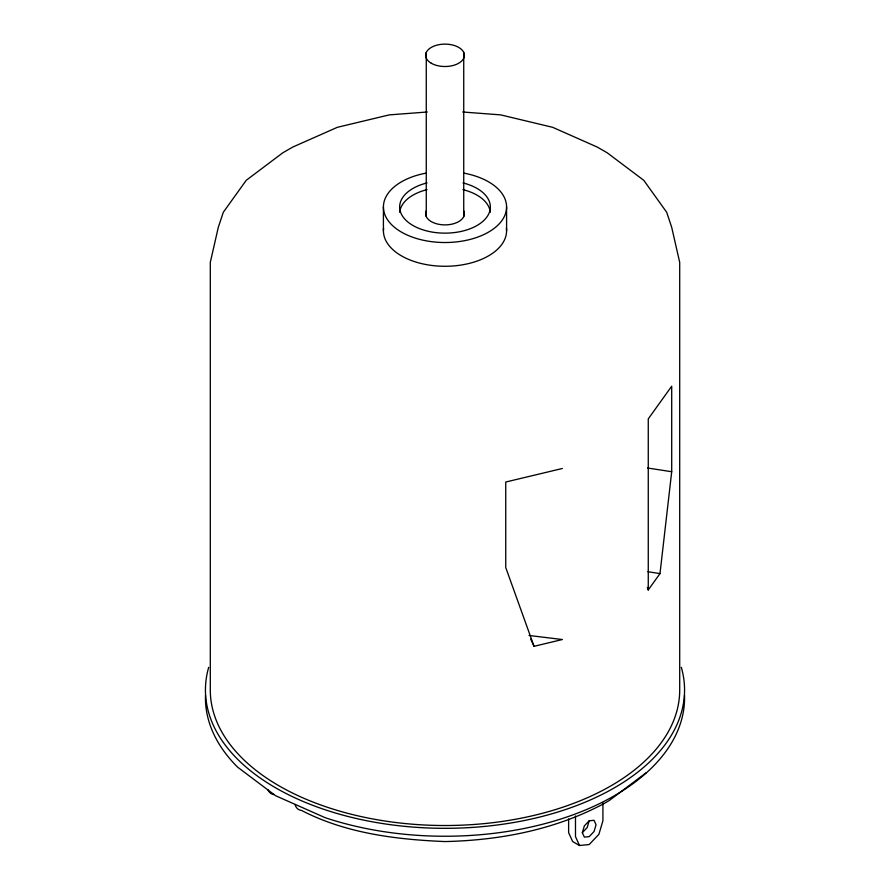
<?xml version="1.0" encoding="UTF-8"?>
<svg xmlns="http://www.w3.org/2000/svg" width="890" height="890" viewBox="0 0 890 890"><rect width="100%" height="100%" fill="white"/><g stroke="black" fill="none" stroke-linecap="round" stroke-linejoin="round"><path stroke-width="1.33" d="M659.991 573.594L671.705 471.733L671.705 386.204L648.265 418.878L648.265 589.937L659.991 573.594L647.942 571.736M582.338 832.662L584.352 825.898L589.202 820.78L594.053 820.302L596.055 824.741L594.053 831.505L589.202 836.622L584.352 837.101L582.338 832.662L587.189 827.544L589.202 820.78M646.006 772.854L609.127 800.611L604.11 803.514C555.204 829.725 500.091 840.327 445 841.562C395.894 839.526 345.62 833.274 301.421 810.39A19.402 11.203 -60 0 1 295.024 804.46M562.358 468.485L505.743 482.024L505.743 567.542L534.045 646.307L562.358 639.532L529.027 635.482M568.621 818.889L568.621 832.662L572.648 841.54L579.501 845.5L589.202 844.543L598.903 834.297L602.919 820.78L602.919 802.88M427.334 111.995L389.275 114.888L337.343 127.315L292.754 147.061L282.709 152.858L246.241 180.303L223.312 212.265L218.295 227.328L210.296 262.394L210.296 690.017A234.704 135.502 0 0 0 445 825.519A234.704 135.502 0 0 0 679.704 690.017L679.704 262.394L671.705 227.328L666.688 212.265L643.759 180.303L607.292 152.858L597.246 147.061L552.657 127.315L500.725 114.888L462.666 111.995M647.62 468.007L671.705 471.733M530.707 639.087L534.045 646.307M579.501 845.5L575.485 836.622L575.485 815.963M647.33 587.367L648.265 589.937M506.588 206.958L506.588 230.721M463.734 52.421L463.734 216.593M426.266 52.421L426.266 216.593M383.412 206.958L383.412 230.721M681.306 667.3A239.555 138.306 0 0 1 445 828.323A239.555 138.306 0 0 1 208.694 667.3M684.51 695.279A239.555 138.306 0 0 1 566.763 817.042A239.555 138.306 0 0 1 325.217 817.71L275.611 795.727L237.541 767.091A239.555 138.306 0 0 1 205.49 695.279M273.987 794.548A19.402 11.203 -60 0 1 267.968 789.753M506.41 228.074A61.588 35.556 0 0 1 445 266.277A61.588 35.556 0 0 1 383.59 228.074M462.967 182.917A45.357 26.188 0 0 1 480.845 223.001A45.357 26.188 0 0 1 409.155 223.001A45.357 26.188 0 0 1 427.033 182.917M399.71 212.332A45.357 26.188 0 0 1 427.033 189.648M462.967 189.648A45.357 26.188 0 0 1 490.29 212.332M463.734 173.094A61.588 35.556 0 0 1 494.885 227.818A61.588 35.556 0 0 1 395.116 227.818A61.588 35.556 0 0 1 426.266 173.094M463.734 210.797A19.402 11.203 0 0 1 445 224.892A19.402 11.203 0 0 1 426.266 210.797M431.283 63.235A19.402 11.203 0 0 0 463.734 58.217A19.402 11.203 0 0 0 439.983 44.5A19.402 11.203 0 0 0 431.283 63.235"/></g></svg>
